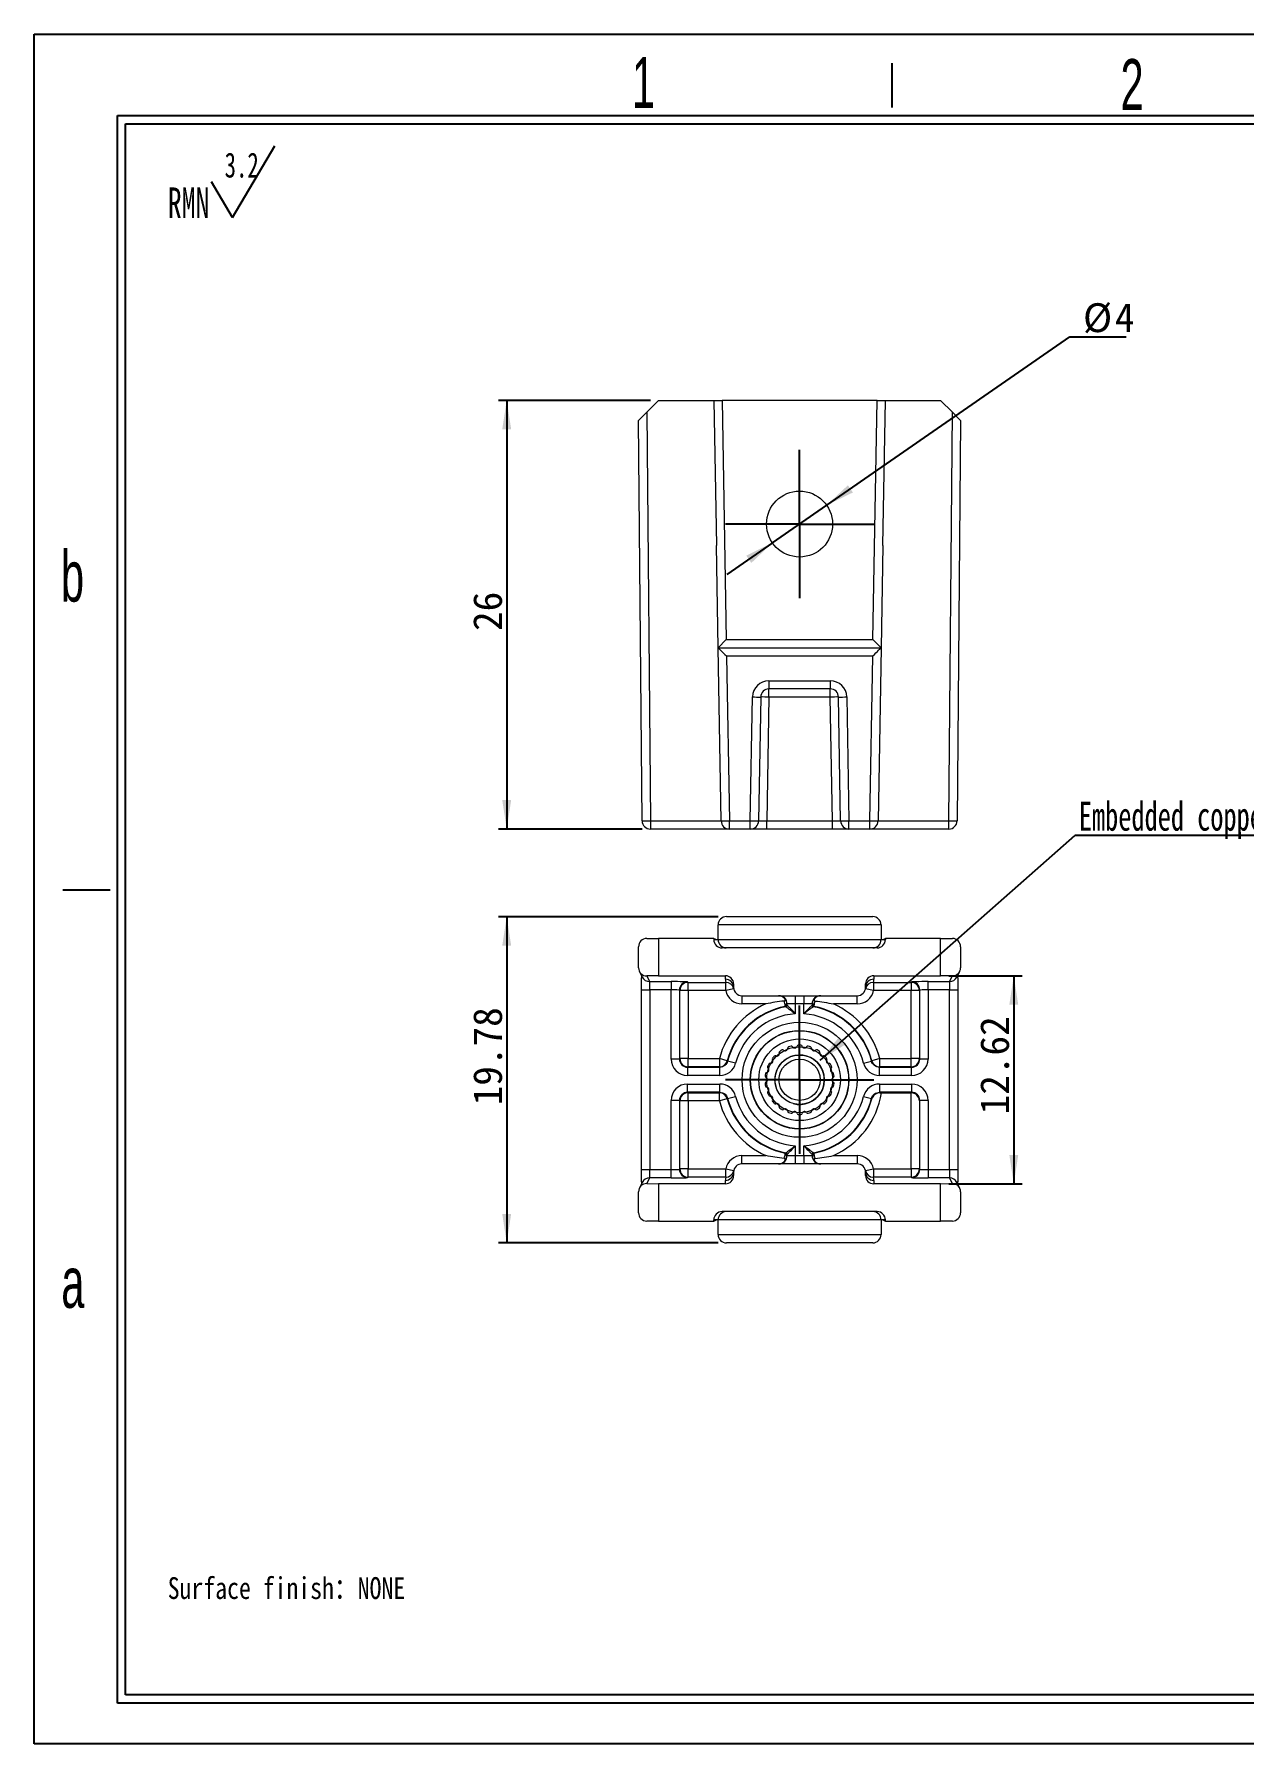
# Model space of a CAD drawing. Header units: millimetres. Extents: x 1 to 148, y 1 to 104.
# Drawn here: x 0.8 to 74.2, y 0.6 to 104.3 of the extents above; entities that cross this region are included whole.
import ezdxf

# ---------------------------------------------------------------- set-up
doc = ezdxf.new("R2010")
doc.units = ezdxf.units.MM
doc.header["$LTSCALE"] = 0.5
doc.layers.add('SLD-0', color=179, linetype='Continuous')
doc.styles.add('SLDTEXTSTYLE0', font='SIMSUN.TTC', dxfattribs={"width": 0.67})
doc.styles.add('SLDTEXTSTYLE15', font='SIMSUN.TTC')
doc.styles.add('SLDTEXTSTYLE4', font='SIMSUN.TTC', dxfattribs={"width": 0.8, "bigfont": 'bigfont'})
doc.styles.add('SLDTEXTSTYLE7', font='GOTHIC.TTF', dxfattribs={"width": 0.61171})
doc.styles.get("Standard").update_dxf_attribs({"font": 'SIMSUN.TTC'})
doc.dimstyles.new('SLDDIMSTYLE0', dxfattribs={"dimtxt": 1.75, "dimasz": 1.75, "dimexe": 0, "dimexo": 0.0625, "dimgap": 0.4375, "dimtad": 2, "dimrnd": 1e-09, "dimzin": 12, "dimdsep": 46, "dimtxsty": 'SLDTEXTSTYLE0', "dimsah": 1, "dimcen": 0.09, "dimadec": 0, "dimazin": 3, "dimtfac": 1, "dimtofl": 0, "dimtmove": 0, "dimatfit": 3, "dimfxl": 0, "dimfrac": 2, "dimtolj": 1, "dimtzin": 12, "dimarcsym": 0})
doc.dimstyles.new('SLDDIMSTYLE1', dxfattribs={"dimtxt": 1.75, "dimasz": 1.75, "dimexe": 0, "dimexo": 0.0625, "dimgap": 0.4375, "dimtad": 0, "dimtih": 1, "dimtoh": 1, "dimrnd": 1e-09, "dimzin": 12, "dimdsep": 46, "dimtxsty": 'SLDTEXTSTYLE0', "dimsah": 1, "dimcen": 0, "dimadec": 0, "dimazin": 3, "dimtfac": 1, "dimtmove": 0, "dimatfit": 3, "dimfxl": 0, "dimfrac": 2, "dimtolj": 1, "dimtzin": 12, "dimarcsym": 0})
doc.dimstyles.new('SLDDIMSTYLE3', dxfattribs={"dimtxt": 0.18, "dimasz": 1.75, "dimexe": 0, "dimexo": 0.0625, "dimgap": 0, "dimtad": 0, "dimtih": 1, "dimtoh": 1, "dimdec": 0, "dimrnd": 1e-09, "dimzin": 0, "dimdsep": 46, "dimtxsty": 'Standard', "dimsah": 1, "dimcen": 0.09, "dimadec": 0, "dimazin": 0, "dimtfac": 1.75, "dimtdec": 0, "dimtofl": 0, "dimtmove": 0, "dimatfit": 3, "dimfxl": 0, "dimfrac": 2, "dimtolj": 1, "dimtzin": 0, "dimarcsym": 0})

# ---------------------------------------------------------------- blocks, each defined once
blk = doc.blocks.new('SW_NOTE_0')
at = {"layer": 'SLD-0', "color": 0}
for q in [(6.49, 4.68), (2.66, 2.51)]:
    blk.add_line((3.93, 0.35), q, dxfattribs=at)
at = {"layer": 'SLD-0', "color": 0, "attachment_point": 1, "style": 'SLDTEXTSTYLE0'}
for s, insert, char_height in [('3.2', (3.45, 4.28), 1.516), ('RMN', (0, 2.16), 1.852)]:
    blk.add_mtext(s, dxfattribs=dict(at, insert=insert, char_height=char_height))
blk = doc.blocks.new('_D')
at = {"layer": 'SLD-0', "color": 5}
for p, q in [((38.18, 82.13), (28.96, 82.13)), ((29.46, 82.13), (29.46, 56.13)), ((37.67, 56.13), (28.96, 56.13))]:
    blk.add_line(p, q, dxfattribs=at)
for points in [[(29.46, 82.13), (29.19, 80.38), (29.73, 80.38)], [(29.46, 56.13), (29.73, 57.88), (29.19, 57.88)]]:
    blk.add_solid(points, dxfattribs=at)
at = {"layer": 'SLD-0', "color": 5, "insert": (27.42, 68.14), "char_height": 1.75, "attachment_point": 1, "rotation": 90, "style": 'SLDTEXTSTYLE15'}
blk.add_mtext('26', dxfattribs=at)
blk = doc.blocks.new('_D_1')
at = {"layer": 'SLD-0', "color": 5}
for p, q in [((48.87, 75.77), (63.63, 85.99)), ((63.63, 85.99), (67.04, 85.99)), ((45.58, 73.49), (48.87, 75.77)), ((45.58, 73.49), (42.82, 71.57))]:
    blk.add_line(p, q, dxfattribs=at)
for points in [[(48.87, 75.77), (50.46, 76.54), (50.16, 76.98)], [(45.58, 73.49), (43.99, 72.71), (44.3, 72.27)]]:
    blk.add_solid(points, dxfattribs=at)
at = {"layer": 'SLD-0', "color": 5, "char_height": 1.75, "attachment_point": 1, "style": 'SLDTEXTSTYLE15'}
for s, insert in [('%%c', (64.42, 88.02)), ('4', (66.35, 88.02))]:
    blk.add_mtext(s, dxfattribs=dict(at, insert=insert))
blk = doc.blocks.new('SW_CENTERMARKSYMBOL_0')
at = {"layer": 'SLD-0', "color": 0}
for p, q in [((0, 2.5), (0, 4.5)), ((0, 0), (0, 2.5)), ((-2.5, 0), (-4.5, 0)), ((0, 0), (-2.5, 0)), ((0, 0), (0, -2.5)), ((0, 0), (2.5, 0)), ((2.5, 0), (4.5, 0)), ((0, -2.5), (0, -4.5))]:
    blk.add_line(p, q, dxfattribs=at)
blk = doc.blocks.new('_D_3')
at = {"layer": 'SLD-0', "color": 5}
for p, q in [((42.29, 50.81), (28.96, 50.81)), ((29.46, 50.81), (29.46, 31.03)), ((42.29, 31.03), (28.96, 31.03))]:
    blk.add_line(p, q, dxfattribs=at)
for points in [[(29.46, 50.81), (29.19, 49.06), (29.73, 49.06)], [(29.46, 31.03), (29.73, 32.78), (29.19, 32.78)]]:
    blk.add_solid(points, dxfattribs=at)
at = {"layer": 'SLD-0', "color": 5, "insert": (27.42, 39.37), "char_height": 1.75, "attachment_point": 1, "rotation": 90, "style": 'SLDTEXTSTYLE15'}
blk.add_mtext('19.78', dxfattribs=at)
blk = doc.blocks.new('_D_4')
at = {"layer": 'SLD-0', "color": 5}
for p, q in [((56.28, 47.23), (60.72, 47.23)), ((60.22, 47.23), (60.22, 34.61)), ((56.28, 34.61), (60.72, 34.61))]:
    blk.add_line(p, q, dxfattribs=at)
for points in [[(60.22, 47.23), (59.95, 45.48), (60.49, 45.48)], [(60.22, 34.61), (60.49, 36.36), (59.95, 36.36)]]:
    blk.add_solid(points, dxfattribs=at)
at = {"layer": 'SLD-0', "color": 5, "insert": (58.18, 38.82), "char_height": 1.75, "attachment_point": 1, "rotation": 90, "style": 'SLDTEXTSTYLE15'}
blk.add_mtext('12.62', dxfattribs=at)
blk = doc.blocks.new('SW_NOTE_2')
at = {"layer": 'SLD-0', "color": 0}
blk.add_line((14.91, 0), (0, 0), dxfattribs=at)
at = {"layer": 'SLD-0', "color": 0, "insert": (0.24, 2.05), "char_height": 1.75, "attachment_point": 1, "style": 'SLDTEXTSTYLE0'}
blk.add_mtext('Embedded copper nut-M3', dxfattribs=at)
blk = doc.blocks.new('SW_CENTERMARKSYMBOL_1')
at = {"layer": 'SLD-0', "color": 0}
for p, q in [((0, 2.5), (0, 4.5)), ((0, 0), (0, 2.5)), ((-2.5, 0), (-4.5, 0)), ((0, 0), (-2.5, 0)), ((0, 0), (0, -2.5)), ((0, 0), (2.5, 0)), ((2.5, 0), (4.5, 0)), ((0, -2.5), (0, -4.5))]:
    blk.add_line(p, q, dxfattribs=at)

msp = doc.modelspace()

# ---------------------------------------------------------------- linework, layer by layer
at = {"color": 7, "linetype": 'Continuous', "lineweight": 15}
for p, q in [((38.677, 82.128), (37.956, 81.407)), ((38.677, 82.128), (42.023, 82.128)), ((42.023, 82.128), (42.177, 73.316)), ((42.023, 82.128), (42.523, 82.128)), ((42.523, 82.128), (42.776, 67.628)), ((51.931, 82.128), (42.523, 82.128)), ((51.678, 67.628), (51.931, 82.128)), ((51.931, 82.128), (52.431, 82.128)), ((52.277, 73.316), (52.431, 82.128)), ((52.431, 82.128), (55.777, 82.128)), ((56.498, 81.407), (55.777, 82.128)), ((37.461, 80.911), (37.956, 81.407)), ((37.673, 56.623), (37.461, 80.911)), ((37.956, 81.407), (38.173, 56.623)), ((56.281, 56.623), (56.498, 81.407)), ((56.498, 81.407), (56.993, 80.911)), ((56.993, 80.911), (56.781, 56.623)), ((42.285, 67.128), (42.177, 73.316)), ((52.277, 73.316), (52.169, 67.128)), ((42.285, 67.128), (42.776, 67.628)), ((42.776, 67.628), (51.678, 67.628)), ((51.678, 67.628), (52.169, 67.128)), ((42.285, 67.128), (42.285, 67.128)), ((42.285, 67.128), (52.169, 67.128)), ((42.468, 56.619), (42.285, 67.128)), ((51.66, 66.623), (42.794, 66.623)), ((42.794, 66.623), (42.968, 56.623)), ((51.486, 56.623), (51.66, 66.623)), ((52.169, 67.128), (51.985, 56.619)), ((52.169, 67.128), (52.169, 67.128)), ((45.367, 65.123), (49.087, 65.123)), ((45.367, 65.123), (45.367, 64.628)), ((49.087, 64.628), (45.367, 64.628)), ((45.367, 64.132), (45.367, 64.628)), ((49.087, 65.123), (49.087, 64.628)), ((49.087, 64.132), (49.087, 64.628)), ((44.236, 56.623), (44.367, 64.141)), ((44.867, 64.136), (44.735, 56.619)), ((45.367, 64.132), (45.236, 56.623)), ((49.087, 64.132), (45.367, 64.132)), ((49.218, 56.623), (49.087, 64.132)), ((49.718, 56.619), (49.587, 64.136)), ((50.087, 64.141), (50.218, 56.623)), ((38.173, 56.623), (42.468, 56.623)), ((38.173, 56.623), (38.173, 56.128)), ((42.968, 56.128), (38.173, 56.128)), ((42.968, 56.623), (44.236, 56.623)), ((42.968, 56.128), (42.968, 56.623)), ((44.236, 56.128), (42.968, 56.128)), ((44.236, 56.128), (44.236, 56.623)), ((45.236, 56.128), (44.236, 56.128)), ((45.236, 56.128), (45.236, 56.623)), ((45.236, 56.623), (49.218, 56.623)), ((49.218, 56.128), (45.236, 56.128)), ((49.218, 56.128), (49.218, 56.623)), ((50.218, 56.128), (49.218, 56.128)), ((50.218, 56.623), (51.486, 56.623)), ((50.218, 56.128), (50.218, 56.623)), ((51.486, 56.128), (50.218, 56.128)), ((51.486, 56.128), (51.486, 56.623)), ((56.281, 56.128), (51.486, 56.128)), ((51.986, 56.623), (56.281, 56.623)), ((56.281, 56.128), (56.281, 56.623)), ((42.794, 50.814), (51.66, 50.814)), ((52.169, 50.314), (42.285, 50.314)), ((42.285, 49.422), (42.285, 50.314)), ((52.169, 50.314), (52.169, 49.422)), ((37.461, 47.711), (37.461, 48.989)), ((37.956, 49.493), (38.677, 49.499)), ((38.677, 49.499), (38.677, 47.232)), ((42.023, 49.499), (38.677, 49.499)), ((42.023, 49.499), (42.023, 49.422)), ((42.023, 49.499), (42.177, 49.422)), ((42.023, 49.422), (42.177, 49.422)), ((42.177, 49.422), (42.285, 49.422)), ((42.285, 49.422), (52.169, 49.422)), ((51.931, 48.922), (42.523, 48.922)), ((52.169, 49.422), (52.277, 49.422)), ((52.277, 49.422), (52.431, 49.499)), ((52.277, 49.422), (52.431, 49.422)), ((52.431, 49.499), (52.431, 49.422)), ((55.777, 49.499), (52.431, 49.499)), ((55.777, 47.232), (55.777, 49.499)), ((55.777, 49.499), (56.498, 49.493)), ((56.993, 48.989), (56.993, 47.711)), ((37.513, 47.489), (37.682, 47.151)), ((38.677, 47.232), (37.956, 47.22)), ((37.956, 47.22), (38.129, 46.874)), ((38.129, 46.874), (39.436, 46.874)), ((38.677, 47.232), (42.727, 47.232)), ((39.436, 46.874), (39.436, 46.375)), ((40.435, 46.857), (40.462, 46.831)), ((40.462, 46.831), (42.745, 46.831)), ((40.462, 46.331), (40.462, 46.831)), ((42.727, 47.022), (42.727, 47.232)), ((42.745, 46.331), (42.745, 46.831)), ((43.227, 46.732), (43.227, 46.522)), ((51.227, 46.522), (51.227, 46.732)), ((51.708, 46.831), (53.992, 46.831)), ((51.708, 46.831), (51.708, 46.331)), ((51.727, 47.232), (55.777, 47.232)), ((51.727, 47.232), (51.727, 47.022)), ((53.992, 46.831), (54.018, 46.857)), ((53.992, 46.831), (53.992, 46.331)), ((55.018, 46.874), (56.325, 46.874)), ((55.018, 46.375), (55.018, 46.874)), ((56.497, 47.22), (55.777, 47.232)), ((56.325, 46.874), (56.497, 47.22)), ((56.772, 47.151), (56.941, 47.489)), ((37.638, 46.375), (38.138, 46.375)), ((37.638, 35.47), (37.638, 46.375)), ((39.436, 46.375), (38.138, 46.375)), ((38.138, 46.375), (38.138, 35.47)), ((39.436, 42.181), (39.436, 46.375)), ((39.935, 46.357), (39.935, 42.181)), ((39.962, 46.331), (39.935, 46.357)), ((39.962, 42.207), (39.962, 46.331)), ((40.462, 46.331), (39.962, 46.331)), ((42.745, 46.331), (40.462, 46.331)), ((40.462, 46.331), (40.462, 42.207)), ((43.236, 46.427), (42.745, 46.331)), ((43.727, 46.022), (50.727, 46.022)), ((43.727, 46.022), (43.727, 45.522)), ((46.968, 46.022), (46.968, 45.522)), ((47.486, 46.022), (47.486, 45.522)), ((50.727, 45.522), (50.727, 46.022)), ((51.708, 46.331), (51.218, 46.427)), ((53.992, 46.331), (51.708, 46.331)), ((54.492, 46.331), (53.992, 46.331)), ((53.992, 42.207), (53.992, 46.331)), ((54.518, 46.357), (54.492, 46.331)), ((54.492, 46.331), (54.492, 42.207)), ((54.518, 42.181), (54.518, 46.357)), ((56.316, 46.375), (55.018, 46.375)), ((55.018, 46.375), (55.018, 42.181)), ((56.316, 46.375), (56.816, 46.375)), ((56.316, 35.47), (56.316, 46.375)), ((56.816, 46.375), (56.816, 35.47)), ((45.18, 45.522), (43.727, 45.522)), ((46.468, 45.522), (46.439, 45.522)), ((46.442, 45.472), (46.468, 45.45)), ((46.968, 45.522), (46.468, 45.522)), ((46.468, 45.45), (46.468, 45.522)), ((47.486, 45.522), (46.968, 45.522)), ((46.968, 45.522), (46.968, 44.923)), ((47.985, 45.522), (47.486, 45.522)), ((47.486, 44.923), (47.486, 45.522)), ((47.985, 45.522), (47.985, 45.45)), ((48.015, 45.522), (47.985, 45.522)), ((47.985, 45.45), (48.012, 45.472)), ((50.727, 45.522), (49.274, 45.522)), ((39.935, 42.181), (39.436, 42.181)), ((39.935, 42.181), (39.962, 42.207)), ((40.462, 42.207), (39.962, 42.207)), ((40.462, 41.707), (40.435, 41.681)), ((40.435, 41.681), (40.435, 41.181)), ((40.435, 41.681), (42.379, 41.681)), ((40.462, 41.707), (40.462, 42.207)), ((40.462, 42.207), (42.359, 42.207)), ((42.359, 41.707), (40.462, 41.707)), ((42.842, 42.08), (42.359, 42.207)), ((42.359, 42.207), (42.359, 41.707)), ((42.379, 41.181), (42.379, 41.681)), ((43.347, 41.93), (42.863, 42.055)), ((51.107, 41.93), (51.591, 42.055)), ((52.095, 42.207), (51.612, 42.08)), ((52.075, 41.181), (52.075, 41.681)), ((52.075, 41.681), (54.018, 41.681)), ((52.095, 41.707), (52.095, 42.207)), ((52.095, 42.207), (53.992, 42.207)), ((53.992, 41.707), (52.095, 41.707)), ((54.492, 42.207), (53.992, 42.207)), ((53.992, 41.707), (53.992, 42.207)), ((54.018, 41.681), (53.992, 41.707)), ((54.018, 41.181), (54.018, 41.681)), ((54.492, 42.207), (54.518, 42.181)), ((55.018, 42.181), (54.518, 42.181)), ((42.379, 41.181), (40.435, 41.181)), ((40.435, 40.664), (42.379, 40.664)), ((40.435, 40.164), (40.435, 40.664)), ((42.379, 40.164), (42.379, 40.664)), ((54.018, 41.181), (52.075, 41.181)), ((52.075, 40.664), (54.018, 40.664)), ((52.075, 40.664), (52.075, 40.164)), ((54.018, 40.664), (54.018, 40.164)), ((39.436, 35.47), (39.436, 39.664)), ((39.935, 39.664), (39.436, 39.664)), ((39.935, 39.664), (39.935, 35.487)), ((39.962, 39.637), (39.935, 39.664)), ((39.962, 35.514), (39.962, 39.637)), ((40.462, 39.637), (39.962, 39.637)), ((42.379, 40.164), (40.435, 40.164)), ((40.435, 40.164), (40.462, 40.137)), ((40.462, 40.137), (42.359, 40.137)), ((40.462, 39.637), (40.462, 40.137)), ((42.359, 39.637), (40.462, 39.637)), ((40.462, 39.637), (40.462, 35.514)), ((42.359, 39.637), (42.359, 40.137)), ((42.842, 39.765), (42.359, 39.637)), ((42.863, 39.789), (43.347, 39.915)), ((51.107, 39.915), (51.591, 39.789)), ((54.018, 40.164), (52.075, 40.164)), ((52.199, 40.129), (53.983, 40.129)), ((53.983, 40.129), (54.018, 40.164)), ((53.992, 35.514), (53.992, 40.129)), ((54.518, 39.664), (54.492, 39.637)), ((54.492, 39.637), (54.492, 35.514)), ((55.018, 39.664), (54.518, 39.664)), ((54.518, 35.487), (54.518, 39.664)), ((55.018, 39.664), (55.018, 35.47)), ((43.727, 35.822), (43.727, 36.322)), ((43.727, 36.322), (45.18, 36.322)), ((46.439, 36.322), (46.468, 36.322)), ((46.468, 36.394), (46.442, 36.373)), ((46.468, 36.322), (46.468, 36.394)), ((46.468, 36.322), (46.968, 36.322)), ((46.968, 36.922), (46.968, 36.322)), ((46.968, 36.322), (46.968, 35.822)), ((46.968, 36.322), (47.486, 36.322)), ((47.486, 36.322), (47.486, 36.922)), ((47.486, 36.322), (47.486, 35.822)), ((47.486, 36.322), (47.985, 36.322)), ((47.985, 36.394), (47.985, 36.322)), ((48.012, 36.373), (47.985, 36.394)), ((47.985, 36.322), (48.015, 36.322)), ((49.274, 36.322), (50.727, 36.322)), ((50.727, 36.322), (50.727, 35.822)), ((37.638, 35.47), (38.138, 35.47)), ((38.138, 35.47), (39.436, 35.47)), ((39.436, 34.97), (39.436, 35.47)), ((39.935, 35.487), (39.962, 35.514)), ((40.462, 35.514), (39.962, 35.514)), ((40.462, 35.014), (40.462, 35.514)), ((40.462, 35.514), (42.745, 35.514)), ((42.745, 35.514), (43.236, 35.418)), ((42.745, 35.014), (42.745, 35.514)), ((43.227, 35.322), (43.227, 35.112)), ((50.727, 35.822), (43.727, 35.822)), ((51.218, 35.418), (51.708, 35.514)), ((51.227, 35.112), (51.227, 35.322)), ((51.708, 35.514), (51.708, 35.014)), ((51.708, 35.514), (53.992, 35.514)), ((54.492, 35.514), (53.992, 35.514)), ((53.992, 35.514), (53.992, 35.014)), ((54.492, 35.514), (54.518, 35.487)), ((55.018, 35.47), (56.316, 35.47)), ((55.018, 35.47), (55.018, 34.97)), ((56.316, 35.47), (56.816, 35.47)), ((37.682, 34.694), (37.513, 34.356)), ((38.129, 34.97), (37.956, 34.625)), ((37.956, 34.625), (38.677, 34.612)), ((39.436, 34.97), (38.129, 34.97)), ((38.677, 34.612), (38.677, 32.345)), ((42.727, 34.612), (38.677, 34.612)), ((40.462, 35.014), (40.435, 34.987)), ((42.745, 35.014), (40.462, 35.014)), ((42.727, 34.612), (42.727, 34.822)), ((53.992, 35.014), (51.708, 35.014)), ((51.727, 34.822), (51.727, 34.612)), ((55.777, 34.612), (51.727, 34.612)), ((54.018, 34.987), (53.992, 35.014)), ((56.325, 34.97), (55.018, 34.97)), ((55.777, 34.612), (56.497, 34.625)), ((55.777, 32.345), (55.777, 34.612)), ((56.497, 34.625), (56.325, 34.97)), ((56.941, 34.356), (56.772, 34.694)), ((37.461, 32.856), (37.461, 34.133)), ((56.993, 34.133), (56.993, 32.856)), ((38.677, 32.345), (37.956, 32.352)), ((38.677, 32.345), (42.023, 32.345)), ((42.023, 32.345), (42.023, 32.422)), ((42.177, 32.422), (42.023, 32.422)), ((42.023, 32.345), (42.177, 32.422)), ((42.285, 32.422), (42.177, 32.422)), ((52.169, 32.422), (42.285, 32.422)), ((42.285, 31.531), (42.285, 32.422)), ((51.931, 32.922), (42.523, 32.922)), ((52.277, 32.422), (52.169, 32.422)), ((52.169, 32.422), (52.169, 31.531)), ((52.431, 32.422), (52.277, 32.422)), ((52.277, 32.422), (52.431, 32.345)), ((52.431, 32.345), (52.431, 32.422)), ((52.431, 32.345), (55.777, 32.345)), ((56.498, 32.352), (55.777, 32.345)), ((42.285, 31.531), (52.169, 31.531)), ((51.66, 31.031), (42.794, 31.031))]:
    msp.add_line(p, q, dxfattribs=at)
at = {"color": 7, "linetype": 'Continuous', "lineweight": 15, "flags": 128}
for points in [[(42.379, 41.681), (42.369, 41.694), (42.359, 41.707)], [(42.842, 42.08), (42.856, 42.064), (42.863, 42.055)], [(51.591, 42.055), (51.605, 42.071), (51.612, 42.08)], [(52.095, 41.707), (52.085, 41.694), (52.075, 41.681)], [(42.359, 40.137), (42.369, 40.151), (42.379, 40.164)], [(42.863, 39.789), (42.849, 39.773), (42.842, 39.765)], [(51.612, 39.765), (51.598, 39.781), (51.591, 39.789)], [(52.075, 40.164), (52.085, 40.151), (52.102, 40.129)]]:
    msp.add_lwpolyline(points, dxfattribs=at)
at = {"color": 7, "linetype": 'Continuous', "lineweight": 15}
for centre, radius in [((47.227, 74.628), 2), ((47.227, 40.922), 3.491), ((47.227, 40.922), 2.991), ((47.227, 40.922), 2.974), ((47.227, 40.922), 2.474), ((47.227, 40.922), 2), ((47.227, 40.922), 1.5), ((47.227, 40.922), 1.25)]:
    msp.add_circle(centre, radius, dxfattribs=at)
for centre, radius, start, end in [((45.367, 64.123), 1, 90, 179), ((45.367, 64.128), 0.5, 90, 179), ((49.087, 64.123), 1, 1, 90), ((49.087, 64.128), 0.5, 1, 90), ((44.742, 78.463), 14.327, 268.50027, 270.49969), ((44.992, 49.81), 14.327, 88.50027, 90.49969), ((49.462, 49.81), 14.327, 89.50031, 91.49973), ((49.712, 78.463), 14.327, 269.50031, 271.49973), ((37.923, 70.948), 14.327, 269.0002, 270.9998), ((38.173, 56.628), 0.5, 180.5, 270), ((42.593, 70.946), 14.327, 269.50031, 271.49973), ((42.968, 56.628), 0.5, 181, 270), ((44.611, 70.946), 14.327, 268.50027, 270.49969), ((44.236, 56.628), 0.5, 270, 359), ((49.843, 70.946), 14.327, 269.50031, 271.49973), ((50.218, 56.628), 0.5, 181, 270), ((51.861, 70.946), 14.327, 268.50027, 270.49969), ((51.486, 56.628), 0.5, 270, 359), ((56.531, 70.948), 14.327, 269.0002, 270.9998), ((56.281, 56.628), 0.5, 270, 359.5), ((40.436, 46.357), 0.5, 90.02044, 179.97956), ((40.462, 46.331), 0.5, 90.02044, 179.97956), ((42.727, 46.522), 0.5, 0.00436, 90.00436), ((43.727, 47.022), 1, 180, 191.0315), ((42.745, 46.331), 0.5, 11.03489, 90.00721), ((51.708, 46.331), 0.5, 89.99279, 168.96511), ((51.727, 46.522), 0.5, 89.99564, 179.99564), ((50.727, 47.022), 1, 348.9685, 0), ((53.992, 46.331), 0.5, 0.02044, 89.97956), ((54.018, 46.357), 0.5, 0.02044, 89.97956), ((43.727, 46.522), 1, 191.0315, 270), ((43.727, 46.522), 0.5, 180, 270), ((45.968, 45.522), 0.5, 359.99564, 89.99564), ((48.485, 45.522), 0.5, 90.00436, 180.00436), ((50.727, 46.522), 0.5, 270, 0), ((50.727, 46.522), 1, 270, 348.9685), ((47.227, 40.922), 5.035, 113.99129, 165.21388), ((47.227, 40.922), 4.535, 101.00804, 165.21388), ((47.227, 40.922), 4.509, 100.73675, 165.44716), ((47.227, 40.922), 4.009, 93.69948, 165.44716), ((46.346, 45.529), 0.0927, 275.63288, 356.07185), ((46.342, 45.472), 0.1, 281.02419, 359.98385), ((37.37, 34.7), 13.956, 49.75239, 49.89222), ((46.368, 45.45), 0.1, 280.75299, 359.98376), ((47.227, 40.922), 4.009, 14.55284, 86.30052), ((48.086, 45.45), 0.1, 180.01624, 259.24701), ((48.112, 45.472), 0.1, 180.01615, 258.97581), ((48.108, 45.529), 0.0927, 183.92815, 264.36712), ((57.089, 34.694), 13.964, 130.10782, 130.24757), ((47.227, 40.922), 4.509, 14.55284, 79.26325), ((47.227, 40.922), 4.535, 14.78612, 78.99196), ((47.227, 40.922), 5.035, 14.78612, 66.00871), ((45.852, 42.509), 0.15, 244.23512, 17.58306), ((46.071, 42.579), 0.08, 124.90756, 197.58306), ((47.227, 40.922), 2.1, 120.54699, 124.90756), ((46.2, 42.662), 0.08, 47.87149, 120.54699), ((46.355, 42.833), 0.15, 227.87149, 1.21942), ((46.584, 42.837), 0.08, 108.54392, 181.21942), ((47.227, 40.922), 2.1, 104.18335, 108.54392), ((46.732, 42.881), 0.08, 31.50785, 104.18335), ((46.928, 43.001), 0.15, 211.50785, 344.85579), ((47.15, 42.941), 0.08, 92.18028, 164.85579), ((47.227, 40.922), 2.1, 87.81972, 92.18028), ((47.304, 42.941), 0.08, 15.14421, 87.81972), ((47.526, 43.001), 0.15, 195.14421, 328.49215), ((47.722, 42.881), 0.08, 75.81665, 148.49215), ((47.227, 40.922), 2.1, 71.45608, 75.81665), ((47.869, 42.837), 0.08, 358.78058, 71.45608), ((48.099, 42.833), 0.15, 178.78058, 312.12851), ((48.254, 42.662), 0.08, 59.45301, 132.12851), ((47.227, 40.922), 2.1, 55.09244, 59.45301), ((48.383, 42.579), 0.08, 342.41694, 55.09244), ((48.602, 42.509), 0.15, 162.41694, 295.76488), ((40.462, 42.207), 0.5, 180.02044, 269.97956), ((42.359, 42.207), 0.5, 270.0149, 345.19898), ((45.212, 41.514), 0.15, 276.96239, 50.31033), ((45.359, 41.691), 0.08, 157.63483, 230.31033), ((47.227, 40.922), 2.1, 153.27426, 157.63483), ((45.423, 41.831), 0.08, 80.59876, 153.27426), ((45.46, 42.058), 0.15, 260.59876, 33.9467), ((45.651, 42.186), 0.08, 141.27119, 213.9467), ((47.227, 40.922), 2.1, 136.91063, 141.27119), ((45.752, 42.302), 0.08, 64.23512, 136.91063), ((48.702, 42.302), 0.08, 43.08937, 115.76488), ((47.227, 40.922), 2.1, 38.72881, 43.08937), ((48.994, 42.058), 0.15, 146.0533, 279.40124), ((48.803, 42.186), 0.08, 326.0533, 38.72881), ((49.031, 41.831), 0.08, 26.72574, 99.40124), ((49.242, 41.514), 0.15, 129.68967, 263.03761), ((47.227, 40.922), 2.1, 22.36517, 26.72574), ((49.095, 41.691), 0.08, 309.68967, 22.36517), ((52.095, 42.207), 0.5, 194.80102, 269.9851), ((53.992, 42.207), 0.5, 270.02044, 359.97956), ((47.227, 40.922), 2.1, 169.6379, 173.99847), ((45.218, 41.133), 0.08, 173.99847, 246.67397), ((45.218, 40.711), 0.08, 113.32603, 186.00153), ((47.227, 40.922), 2.1, 186.00153, 190.3621), ((45.24, 41.286), 0.08, 96.96239, 169.6379), ((45.24, 40.559), 0.08, 190.3621, 263.03761), ((45.127, 40.922), 0.15, 293.32603, 66.67397), ((45.212, 40.331), 0.15, 309.68967, 83.03761), ((49.242, 40.331), 0.15, 96.96239, 230.31033), ((49.327, 40.922), 0.15, 113.32603, 246.67397), ((49.214, 41.286), 0.08, 10.3621, 83.03761), ((49.214, 40.559), 0.08, 276.96239, 349.6379), ((49.236, 41.133), 0.08, 293.32603, 6.00153), ((49.236, 40.711), 0.08, 353.99847, 66.67397), ((47.227, 40.922), 2.1, 6.00153, 10.3621), ((47.227, 40.922), 2.1, 349.6379, 353.99847), ((40.462, 39.637), 0.5, 90.02044, 179.97956), ((42.359, 39.637), 0.5, 14.80102, 89.9851), ((47.227, 40.922), 5.035, 194.78612, 246.00871), ((47.227, 40.922), 4.535, 194.78612, 258.99196), ((47.227, 40.922), 4.509, 194.55284, 259.26325), ((47.227, 40.922), 4.009, 194.55284, 266.30052), ((45.359, 40.154), 0.08, 129.68967, 202.36517), ((47.227, 40.922), 2.1, 202.36517, 206.72574), ((45.423, 40.014), 0.08, 206.72574, 279.40124), ((45.46, 39.787), 0.15, 326.0533, 99.40124), ((45.651, 39.659), 0.08, 146.0533, 218.72881), ((47.227, 40.922), 2.1, 218.72881, 223.08937), ((45.752, 39.542), 0.08, 223.08937, 295.76488), ((45.852, 39.335), 0.15, 342.41694, 115.76488), ((47.227, 40.922), 4.009, 273.69948, 345.44716), ((47.227, 40.922), 4.509, 280.73675, 345.44716), ((47.227, 40.922), 4.535, 281.00804, 345.21388), ((48.602, 39.335), 0.15, 64.23512, 197.58306), ((48.702, 39.542), 0.08, 244.23512, 316.91063), ((47.227, 40.922), 2.1, 316.91063, 321.27119), ((48.994, 39.787), 0.15, 80.59876, 213.9467), ((48.803, 39.659), 0.08, 321.27119, 33.9467), ((49.031, 40.014), 0.08, 260.59876, 333.27426), ((47.227, 40.922), 2.1, 333.27426, 337.63483), ((49.095, 40.154), 0.08, 337.63483, 50.31033), ((47.227, 40.922), 5.035, 293.99129, 350.93095), ((46.071, 39.266), 0.08, 162.41694, 235.09244), ((47.227, 40.922), 2.1, 235.09244, 239.45301), ((46.2, 39.183), 0.08, 239.45301, 312.12851), ((46.355, 39.012), 0.15, 358.78058, 132.12851), ((46.584, 39.007), 0.08, 178.78058, 251.45608), ((47.227, 40.922), 2.1, 251.45608, 255.81665), ((46.732, 38.964), 0.08, 255.81665, 328.49215), ((46.928, 38.844), 0.15, 15.14421, 148.49215), ((47.15, 38.904), 0.08, 195.14421, 267.81972), ((47.227, 40.922), 2.1, 267.81972, 272.18028), ((47.304, 38.904), 0.08, 272.18028, 344.85579), ((47.526, 38.844), 0.15, 31.50785, 164.85579), ((47.722, 38.964), 0.08, 211.50785, 284.18335), ((47.227, 40.922), 2.1, 284.18335, 288.54392), ((47.869, 39.007), 0.08, 288.54392, 1.21942), ((48.099, 39.012), 0.15, 47.87149, 181.21942), ((48.254, 39.183), 0.08, 227.87149, 300.54699), ((47.227, 40.922), 2.1, 300.54699, 304.90756), ((48.383, 39.266), 0.08, 304.90756, 17.58306), ((43.727, 35.322), 1, 90, 168.9685), ((45.968, 36.322), 0.5, 270.00436, 0.00436), ((46.346, 36.316), 0.0927, 3.92815, 84.36712), ((37.365, 47.151), 13.964, 310.10782, 310.24757), ((46.342, 36.372), 0.1, 0.01615, 78.97581), ((46.368, 36.394), 0.1, 0.01624, 79.24701), ((48.086, 36.394), 0.1, 100.75299, 179.98376), ((48.485, 36.322), 0.5, 179.99564, 269.99564), ((48.112, 36.372), 0.1, 101.02419, 179.98385), ((48.108, 36.316), 0.0927, 95.63288, 176.07185), ((57.084, 47.145), 13.956, 229.75239, 229.89222), ((50.727, 35.322), 1, 11.0315, 90), ((40.436, 35.487), 0.5, 180.02044, 269.97956), ((40.462, 35.514), 0.5, 180.02044, 269.97956), ((42.727, 35.322), 0.5, 269.99564, 359.99564), ((42.745, 35.514), 0.5, 269.99279, 348.96511), ((43.727, 35.322), 0.5, 90, 180), ((50.727, 35.322), 0.5, 0, 90), ((51.708, 35.514), 0.5, 191.03489, 270.00721), ((51.727, 35.322), 0.5, 180.00436, 270.00436), ((53.992, 35.514), 0.5, 270.02044, 359.97956), ((54.018, 35.487), 0.5, 270.02044, 359.97956), ((43.727, 34.822), 1, 168.9685, 180), ((50.727, 34.822), 1, 0, 11.0315)]:
    msp.add_arc(centre, radius, start, end, dxfattribs=at)
at = {"color": 8, "linetype": 'Continuous', "lineweight": 15}
for centre, start, end in [((38.129, 47.374), 206.56558, 270.01185), ((56.325, 47.374), 269.98815, 333.43442), ((38.129, 34.47), 89.98815, 153.43442), ((56.325, 34.47), 26.56558, 90.01185)]:
    msp.add_arc(centre, 0.5, start, end, dxfattribs=at)
at = {"color": 7, "linetype": 'Continuous', "lineweight": 0}
msp.add_arc((47.227, 40.922), 1.5, 255, 195, dxfattribs=at)
at = {"color": 7, "linetype": 'Continuous', "lineweight": 15}
for centre, major_axis, ratio, start_param, end_param in [((42.794, 66.628), (0.509, -0.5), 0.0043627, 3.1460321, 4.7166762), ((51.66, 66.628), (0.509, 0.5), 0.0043627, 4.7081018, 6.2787458), ((45.236, 56.628), (0.5, 0.009), 0.0087146, 3.1412884, 4.7119324), ((49.218, 56.628), (0.5, -0.009), 0.0087146, 4.7128455, 6.2834896), ((42.794, 50.314), (0.496, -0.117), 0.9806753, 1.7982797, 3.3689237), ((51.66, 50.314), (0.496, 0.117), 0.9806753, 6.0558543, 7.6264983), ((42.294, 50.314), (0, 0.5), 0.0174551, 1.5619174, 1.5707963), ((52.16, 50.314), (0, 0.5), 0.0174551, 4.712389, 4.7212679), ((37.956, 48.993), (0.19, 0.464), 0.9878404, 0.3927181, 1.9634383), ((42.523, 49.422), (-0.5, 0), 0.9998477, 0, 1.5707963), ((42.776, 49.422), (0, 0.5), 0.9826973, 1.5707963, 3.1415927), ((51.678, 49.422), (0, 0.5), 0.9826973, 3.1415927, 4.712389), ((51.931, 49.422), (-0.5, 0), 0.9998477, 1.5707963, 3.1415927), ((56.498, 48.993), (-0.19, 0.464), 0.9878404, 4.319747, 5.8904672), ((37.956, 47.72), (0.261, 0.43), 0.9808416, 2.1242717, 3.6952203), ((56.498, 47.72), (-0.261, 0.43), 0.9808416, 2.587965, 4.1589136), ((37.629, 46.375), (0, 1), 0.0087269, 4.712389, 5.5320636), ((38.129, 46.375), (0, 0.5), 0.0174537, 4.712389, 6.265732), ((39.436, 46.857), (1, 0), 0.0174551, 0.0174533, 1.5707963), ((42.727, 46.732), (0, -0.5), 0.9998477, 1.5707963, 3.1415927), ((51.727, 46.732), (0, -0.5), 0.9998477, 3.1415927, 4.712389), ((55.018, 46.857), (1, 0), 0.0174551, 1.5707963, 3.1241394), ((56.325, 46.375), (0, 0.5), 0.0174537, 0.0174533, 1.5707963), ((56.825, 46.375), (0, 1), 0.0087269, 0.7516291, 1.5707963), ((39.436, 46.357), (0.5, 0), 0.0349101, 0.0174533, 1.5707963), ((45.942, 45.522), (0, 0.5), 0.9826973, 5.3837849, 6.2831853), ((48.512, 45.522), (0, 0.5), 0.9826973, 0, 0.8994004), ((55.018, 46.357), (0.5, 0), 0.0349101, 1.5707963, 3.1241394), ((40.436, 42.181), (-0.707, -0.707), 0.9996955, 5.4979394, 7.0684312), ((40.436, 42.181), (0.354, 0.354), 0.999087, 2.3563468, 3.9268385), ((54.018, 42.181), (0.707, -0.707), 0.9996955, 5.4979394, 7.0684312), ((54.018, 42.181), (0.354, -0.354), 0.999087, 5.4979394, 7.0684312), ((40.436, 39.663), (-0.707, 0.707), 0.9996955, 5.4979394, 7.0684312), ((54.018, 39.663), (0.707, 0.707), 0.9996955, 5.4979394, 7.0684312), ((40.436, 39.663), (0.354, -0.354), 0.999087, 2.3563468, 3.9268385), ((53.983, 39.629), (0.354, 0.354), 0.9996955, 0.7680972, 0.7852459), ((53.992, 39.637), (0.464, -0.192), 0.9756194, 0.4015019, 1.9548449), ((54.018, 39.663), (0.354, 0.354), 0.999087, 5.4979394, 7.0684312), ((37.629, 35.47), (0, 1), 0.0087269, 3.8932217, 4.712389), ((38.129, 35.47), (0, 0.5), 0.0174537, 3.1590459, 4.712389), ((39.436, 35.487), (0.5, 0), 0.0349101, 4.712389, 6.265732), ((45.942, 36.322), (0, 0.5), 0.9826973, 3.1415927, 4.040993), ((48.512, 36.322), (0, 0.5), 0.9826973, 2.2421923, 3.1415927), ((55.018, 35.487), (0.5, 0), 0.0349101, 3.1590459, 4.712389), ((56.325, 35.47), (0, 0.5), 0.0174537, 1.5707963, 3.1241394), ((56.825, 35.47), (0, 1), 0.0087269, 1.5707963, 2.390471), ((37.956, 34.125), (-0.261, 0.43), 0.9808416, 5.7295576, 7.3005063), ((39.436, 34.988), (1, 0), 0.0174551, 4.712389, 6.265732), ((42.727, 35.112), (0, -0.5), 0.9998477, 0, 1.5707963), ((51.727, 35.112), (0, -0.5), 0.9998477, 4.712389, 6.2831853), ((55.018, 34.988), (1, 0), 0.0174551, 3.1590459, 4.712389), ((56.498, 34.125), (0.261, 0.43), 0.9808416, 5.2658643, 6.836813), ((37.956, 32.852), (-0.19, 0.464), 0.9878404, 1.1781544, 2.7488745), ((42.523, 32.422), (0.5, 0), 0.9998477, 1.5707963, 3.1415927), ((42.776, 32.422), (0, 0.5), 0.9826973, 0, 1.5707963), ((51.678, 32.422), (0, 0.5), 0.9826973, 4.712389, 6.2831853), ((51.931, 32.422), (0.5, 0), 0.9998477, 0, 1.5707963), ((56.498, 32.852), (0.19, 0.464), 0.9878404, 3.5343108, 5.1050309), ((42.294, 31.531), (0, 0.5), 0.0174551, 1.5707963, 1.5796753), ((42.794, 31.531), (0.496, 0.117), 0.9806753, 2.9142616, 4.4849057), ((51.66, 31.531), (0.496, -0.117), 0.9806753, 4.9398723, 6.5105163), ((52.16, 31.531), (0, 0.5), 0.0174551, 4.70351, 4.712389)]:
    msp.add_ellipse(centre, major_axis=major_axis, ratio=ratio, start_param=start_param, end_param=end_param, dxfattribs=at)
for points, knots in [([(37.633, 47.248), (37.633, 47.236), (37.634, 47.198), (37.635, 47.145), (37.635, 47.101), (37.635, 47.1)], [0, 0, 0, 0, 0.3250653, 0.9893591, 1, 1, 1, 1]), ([(56.819, 47.099), (56.819, 47.104), (56.819, 47.153), (56.82, 47.206), (56.821, 47.24), (56.821, 47.248)], [0, 0, 0, 0, 0.0753652, 0.7579941, 1, 1, 1, 1]), ([(46.285, 45.694), (46.293, 45.695), (46.3, 45.696), (46.307, 45.699), (46.314, 45.702), (46.32, 45.707), (46.326, 45.711), (46.331, 45.716), (46.335, 45.722), (46.339, 45.728), (46.343, 45.736), (46.347, 45.745), (46.348, 45.753), (46.35, 45.765), (46.35, 45.776), (46.348, 45.787), (46.346, 45.8), (46.34, 45.813), (46.333, 45.825), (46.331, 45.828), (46.329, 45.83), (46.327, 45.833)], [0, 0, 0, 0, 0.00002257706, 0.00002257706, 0.00002257706, 0.0000452325, 0.0000452325, 0.0000452325, 0.00006697251, 0.00006697251, 0.00006697251, 0.00009725349, 0.00009725349, 0.00009725349, 0.00013598863, 0.00013598863, 0.00013598863, 0.00018452198, 0.00018452198, 0.00018452198, 0.00019718722, 0.00019718722, 0.00019718722, 0.00019718722]), ([(46.327, 45.833), (46.368, 45.781), (46.397, 45.723), (46.432, 45.613), (46.438, 45.561), (46.439, 45.522)], [0, 0, 0, 0, 0.5, 0.5, 1, 1, 1, 1]), ([(48.015, 45.522), (48.016, 45.561), (48.022, 45.613), (48.056, 45.723), (48.086, 45.781), (48.127, 45.833)], [0, 0, 0, 0, 0.5, 0.5, 1, 1, 1, 1]), ([(48.127, 45.833), (48.118, 45.822), (48.112, 45.809), (48.108, 45.795), (48.105, 45.785), (48.103, 45.773), (48.105, 45.761), (48.105, 45.752), (48.108, 45.742), (48.112, 45.734), (48.115, 45.727), (48.12, 45.72), (48.125, 45.714), (48.131, 45.708), (48.138, 45.703), (48.146, 45.7), (48.153, 45.697), (48.161, 45.695), (48.168, 45.694)], [0, 0, 0, 0, 0.00005064027, 0.00005064027, 0.00005064027, 0.00009061864, 0.00009061864, 0.00009061864, 0.00012217998, 0.00012217998, 0.00012217998, 0.00014729495, 0.00014729495, 0.00014729495, 0.00017266127, 0.00017266127, 0.00017266127, 0.00019604103, 0.00019604103, 0.00019604103, 0.00019604103]), ([(46.387, 45.352), (46.389, 45.351), (46.414, 45.333), (46.491, 45.279), (46.542, 45.242), (46.712, 45.119), (46.842, 45.021), (46.968, 44.923)], [0, 0, 0, 0, 0.25, 0.25, 0.5, 0.5, 1, 1, 1, 1]), ([(46.468, 45.45), (46.47, 45.449), (46.492, 45.427), (46.559, 45.359), (46.604, 45.313), (46.75, 45.162), (46.862, 45.042), (46.968, 44.923)], [0, 0, 0, 0, 0.25, 0.25, 0.5, 0.5, 1, 1, 1, 1]), ([(47.985, 45.45), (47.984, 45.449), (47.962, 45.427), (47.895, 45.359), (47.85, 45.313), (47.704, 45.162), (47.592, 45.042), (47.486, 44.923)], [0, 0, 0, 0, 0.25, 0.25, 0.5, 0.5, 1, 1, 1, 1]), ([(48.067, 45.352), (48.065, 45.351), (48.04, 45.333), (47.963, 45.279), (47.911, 45.242), (47.742, 45.119), (47.612, 45.021), (47.486, 44.923)], [0, 0, 0, 0, 0.25, 0.25, 0.5, 0.5, 1, 1, 1, 1]), ([(42.863, 42.055), (42.835, 41.948), (42.773, 41.853), (42.598, 41.718), (42.49, 41.681), (42.379, 41.681)], [0, 0, 0, 0, 0.5, 0.5, 1, 1, 1, 1]), ([(42.379, 41.181), (42.601, 41.181), (42.817, 41.255), (43.166, 41.525), (43.291, 41.715), (43.347, 41.93)], [0, 0, 0, 0, 0.5, 0.5, 1, 1, 1, 1]), ([(51.107, 41.93), (51.163, 41.715), (51.289, 41.525), (51.638, 41.255), (51.853, 41.181), (52.075, 41.181)], [0, 0, 0, 0, 0.5, 0.5, 1, 1, 1, 1]), ([(52.075, 41.681), (51.964, 41.681), (51.856, 41.718), (51.682, 41.853), (51.619, 41.948), (51.591, 42.055)], [0, 0, 0, 0, 0.5, 0.5, 1, 1, 1, 1]), ([(43.347, 39.915), (43.291, 40.129), (43.165, 40.32), (42.816, 40.59), (42.601, 40.664), (42.379, 40.664)], [0, 0, 0, 0, 0.5, 0.5, 1, 1, 1, 1]), ([(52.075, 40.664), (51.853, 40.664), (51.637, 40.59), (51.288, 40.319), (51.163, 40.129), (51.107, 39.915)], [0, 0, 0, 0, 0.5, 0.5, 1, 1, 1, 1]), ([(42.379, 40.164), (42.49, 40.164), (42.597, 40.127), (42.772, 39.992), (42.835, 39.897), (42.863, 39.789)], [0, 0, 0, 0, 0.5, 0.5, 1, 1, 1, 1]), ([(51.591, 39.789), (51.619, 39.897), (51.681, 39.992), (51.856, 40.127), (51.964, 40.164), (52.075, 40.164)], [0, 0, 0, 0, 0.5, 0.5, 1, 1, 1, 1]), ([(52.102, 40.129), (51.965, 40.129), (51.849, 40.076), (51.689, 39.94), (51.637, 39.855), (51.612, 39.765)], [0, 0, 0, 0, 0.5, 0.5, 1, 1, 1, 1]), ([(46.439, 36.322), (46.438, 36.284), (46.432, 36.232), (46.397, 36.122), (46.368, 36.063), (46.327, 36.011)], [0, 0, 0, 0, 0.5, 0.5, 1, 1, 1, 1]), ([(46.387, 36.493), (46.389, 36.494), (46.414, 36.511), (46.491, 36.566), (46.542, 36.603), (46.712, 36.726), (46.842, 36.824), (46.968, 36.922)], [0, 0, 0, 0, 0.25, 0.25, 0.5, 0.5, 1, 1, 1, 1]), ([(46.468, 36.394), (46.47, 36.396), (46.492, 36.418), (46.559, 36.486), (46.604, 36.531), (46.75, 36.683), (46.862, 36.802), (46.968, 36.922)], [0, 0, 0, 0, 0.25, 0.25, 0.5, 0.5, 1, 1, 1, 1]), ([(48.067, 36.493), (48.065, 36.494), (48.04, 36.511), (47.963, 36.566), (47.911, 36.603), (47.742, 36.726), (47.612, 36.824), (47.486, 36.922)], [0, 0, 0, 0, 0.25, 0.25, 0.5, 0.5, 1, 1, 1, 1]), ([(47.985, 36.394), (47.984, 36.396), (47.962, 36.418), (47.895, 36.486), (47.85, 36.531), (47.704, 36.683), (47.592, 36.802), (47.486, 36.922)], [0, 0, 0, 0, 0.25, 0.25, 0.5, 0.5, 1, 1, 1, 1]), ([(48.127, 36.011), (48.086, 36.063), (48.056, 36.122), (48.022, 36.232), (48.016, 36.284), (48.015, 36.322)], [0, 0, 0, 0, 0.5, 0.5, 1, 1, 1, 1]), ([(46.327, 36.011), (46.335, 36.023), (46.342, 36.035), (46.346, 36.049), (46.349, 36.06), (46.35, 36.072), (46.349, 36.083), (46.348, 36.093), (46.346, 36.102), (46.342, 36.111), (46.338, 36.118), (46.334, 36.125), (46.328, 36.131), (46.323, 36.136), (46.316, 36.141), (46.308, 36.145), (46.301, 36.148), (46.293, 36.15), (46.285, 36.151)], [0, 0, 0, 0, 0.00005064027, 0.00005064027, 0.00005064027, 0.00009061864, 0.00009061864, 0.00009061864, 0.00012217998, 0.00012217998, 0.00012217998, 0.00014729495, 0.00014729495, 0.00014729495, 0.00017266127, 0.00017266127, 0.00017266127, 0.00019604103, 0.00019604103, 0.00019604103, 0.00019604103]), ([(48.168, 36.151), (48.161, 36.15), (48.153, 36.148), (48.147, 36.145), (48.14, 36.142), (48.133, 36.138), (48.128, 36.133), (48.123, 36.128), (48.119, 36.123), (48.115, 36.117), (48.11, 36.109), (48.107, 36.1), (48.106, 36.091), (48.104, 36.08), (48.104, 36.068), (48.106, 36.058), (48.108, 36.044), (48.114, 36.031), (48.121, 36.02), (48.123, 36.017), (48.125, 36.014), (48.127, 36.011)], [0, 0, 0, 0, 0.00002257706, 0.00002257706, 0.00002257706, 0.0000452325, 0.0000452325, 0.0000452325, 0.00006697251, 0.00006697251, 0.00006697251, 0.00009725349, 0.00009725349, 0.00009725349, 0.00013598863, 0.00013598863, 0.00013598863, 0.00018452198, 0.00018452198, 0.00018452198, 0.00019718722, 0.00019718722, 0.00019718722, 0.00019718722]), ([(37.635, 34.746), (37.635, 34.741), (37.634, 34.691), (37.634, 34.638), (37.633, 34.605), (37.633, 34.596)], [0, 0, 0, 0, 0.0753652, 0.7579941, 1, 1, 1, 1]), ([(56.821, 34.596), (56.821, 34.609), (56.82, 34.647), (56.819, 34.699), (56.819, 34.744), (56.819, 34.744)], [0, 0, 0, 0, 0.32506532, 0.9893591, 1, 1, 1, 1])]:
    msp.add_open_spline(points, degree=3, knots=knots, dxfattribs=at)
for points in [[(46.285, 45.694), (45.916, 45.658), (45.547, 45.6), (45.18, 45.522)], [(46.355, 45.436), (46.351, 45.495), (46.338, 45.592), (46.285, 45.694)], [(48.168, 45.694), (48.116, 45.592), (48.102, 45.495), (48.099, 45.436)], [(48.168, 45.694), (48.538, 45.658), (48.907, 45.6), (49.274, 45.522)], [(46.361, 45.374), (46.36, 45.375), (46.358, 45.397), (46.355, 45.436)], [(46.439, 45.522), (46.44, 45.49), (46.441, 45.473), (46.442, 45.472)], [(48.012, 45.472), (48.013, 45.473), (48.014, 45.49), (48.015, 45.522)], [(48.099, 45.436), (48.096, 45.397), (48.094, 45.375), (48.093, 45.374)], [(52.102, 40.129), (52.134, 40.129), (52.166, 40.129), (52.199, 40.129)], [(46.285, 36.151), (45.916, 36.187), (45.547, 36.244), (45.18, 36.322)], [(46.285, 36.151), (46.338, 36.252), (46.351, 36.349), (46.355, 36.408)], [(46.355, 36.408), (46.358, 36.448), (46.36, 36.469), (46.361, 36.471)], [(46.442, 36.373), (46.441, 36.372), (46.44, 36.354), (46.439, 36.322)], [(48.015, 36.322), (48.014, 36.354), (48.013, 36.372), (48.012, 36.373)], [(48.093, 36.471), (48.094, 36.469), (48.096, 36.448), (48.099, 36.408)], [(48.099, 36.408), (48.102, 36.349), (48.116, 36.252), (48.168, 36.151)], [(48.168, 36.151), (48.538, 36.187), (48.907, 36.244), (49.274, 36.322)]]:
    msp.add_open_spline(points, degree=3, dxfattribs=at)
at = {"layer": 'SLD-0'}
for p, q in [((0.795, 104.337), (147.553, 104.337)), ((0.795, 0.647), (0.795, 104.337)), ((6.337, 3.609), (6.337, 98.905)), ((6.337, 98.905), (144.591, 98.905)), ((144.591, 3.609), (6.337, 3.609)), ((147.553, 0.647), (0.795, 0.647))]:
    msp.add_line(p, q, dxfattribs=at)
at = {"layer": 'SLD-0', "color": 6, "linetype": 'Continuous'}
for p, q in [((52.851, 99.893), (52.851, 102.585)), ((5.844, 3.116), (5.844, 99.399)), ((5.844, 99.399), (145.084, 99.399)), ((5.402, 52.426), (2.534, 52.426)), ((145.084, 3.116), (5.844, 3.116))]:
    msp.add_line(p, q, dxfattribs=at)

# ---------------------------------------------------------------- block references
at = {"layer": 'SLD-0'}
msp.add_blockref('SW_NOTE_0', (8.898, 92.879), dxfattribs=at)
at = {"layer": 'SLD-0', "color": 1}
for name, p in [('SW_CENTERMARKSYMBOL_0', (47.227, 74.628)), ('SW_CENTERMARKSYMBOL_1', (47.227, 40.922))]:
    msp.add_blockref(name, p, dxfattribs=at)
at = {"layer": 'SLD-0', "color": 5}
msp.add_blockref('SW_NOTE_2', (63.926, 55.732), dxfattribs=at)

# ---------------------------------------------------------------- texts
at = {"layer": 'SLD-0', "char_height": 3.086, "attachment_point": 1, "style": 'SLDTEXTSTYLE7'}
for s, insert in [('1', (37.055, 102.949)), ('2', (66.694, 102.828)), ('b', (2.417, 73.01)), ('a', (2.44, 30.176))]:
    msp.add_mtext(s, dxfattribs=dict(at, insert=insert))
at = {"layer": 'SLD-0', "color": 5, "insert": (8.898, 10.753), "char_height": 1.32292, "attachment_point": 1, "style": 'SLDTEXTSTYLE4'}
msp.add_mtext('Surface finish\\M+18146NONE', dxfattribs=at)

# ---------------------------------------------------------------- dimensions: what is measured, and where the dimension line sits
at = {"layer": 'SLD-0', "color": 5}
dim = msp.add_diameter_dim_2p(p1=(48.871, 75.766), p2=(45.583, 73.489), dimstyle='SLDDIMSTYLE1', dxfattribs=at)
dim.commit()
dim.dimension.update_dxf_attribs({"geometry": '_D_1', "text_midpoint": (65.728, 87.256), "dimtype": 163})
for base, p1, p2, picture, middle in [((29.461, 56.128), (38.677, 82.128), (38.173, 56.128), '_D', (29.461, 68.823)), ((29.461, 31.031), (42.789, 50.814), (42.789, 31.031), '_D_3', (29.461, 41.067)), ((60.217, 34.612), (55.777, 47.232), (55.777, 34.612), '_D_4', (60.217, 40.524))]:
    dim = msp.add_linear_dim(base=base, p1=p1, p2=p2, angle=90, dimstyle='SLDDIMSTYLE0', dxfattribs=at)
    dim.commit()
    dim.dimension.update_dxf_attribs({"geometry": picture, "text_midpoint": middle, "dimtype": 160})

# ---------------------------------------------------------------- leaders
msp.add_leader([(48.477, 42.106), (63.926, 55.732)], dimstyle='SLDDIMSTYLE3', dxfattribs=at)

doc.saveas('drawing.dxf')
